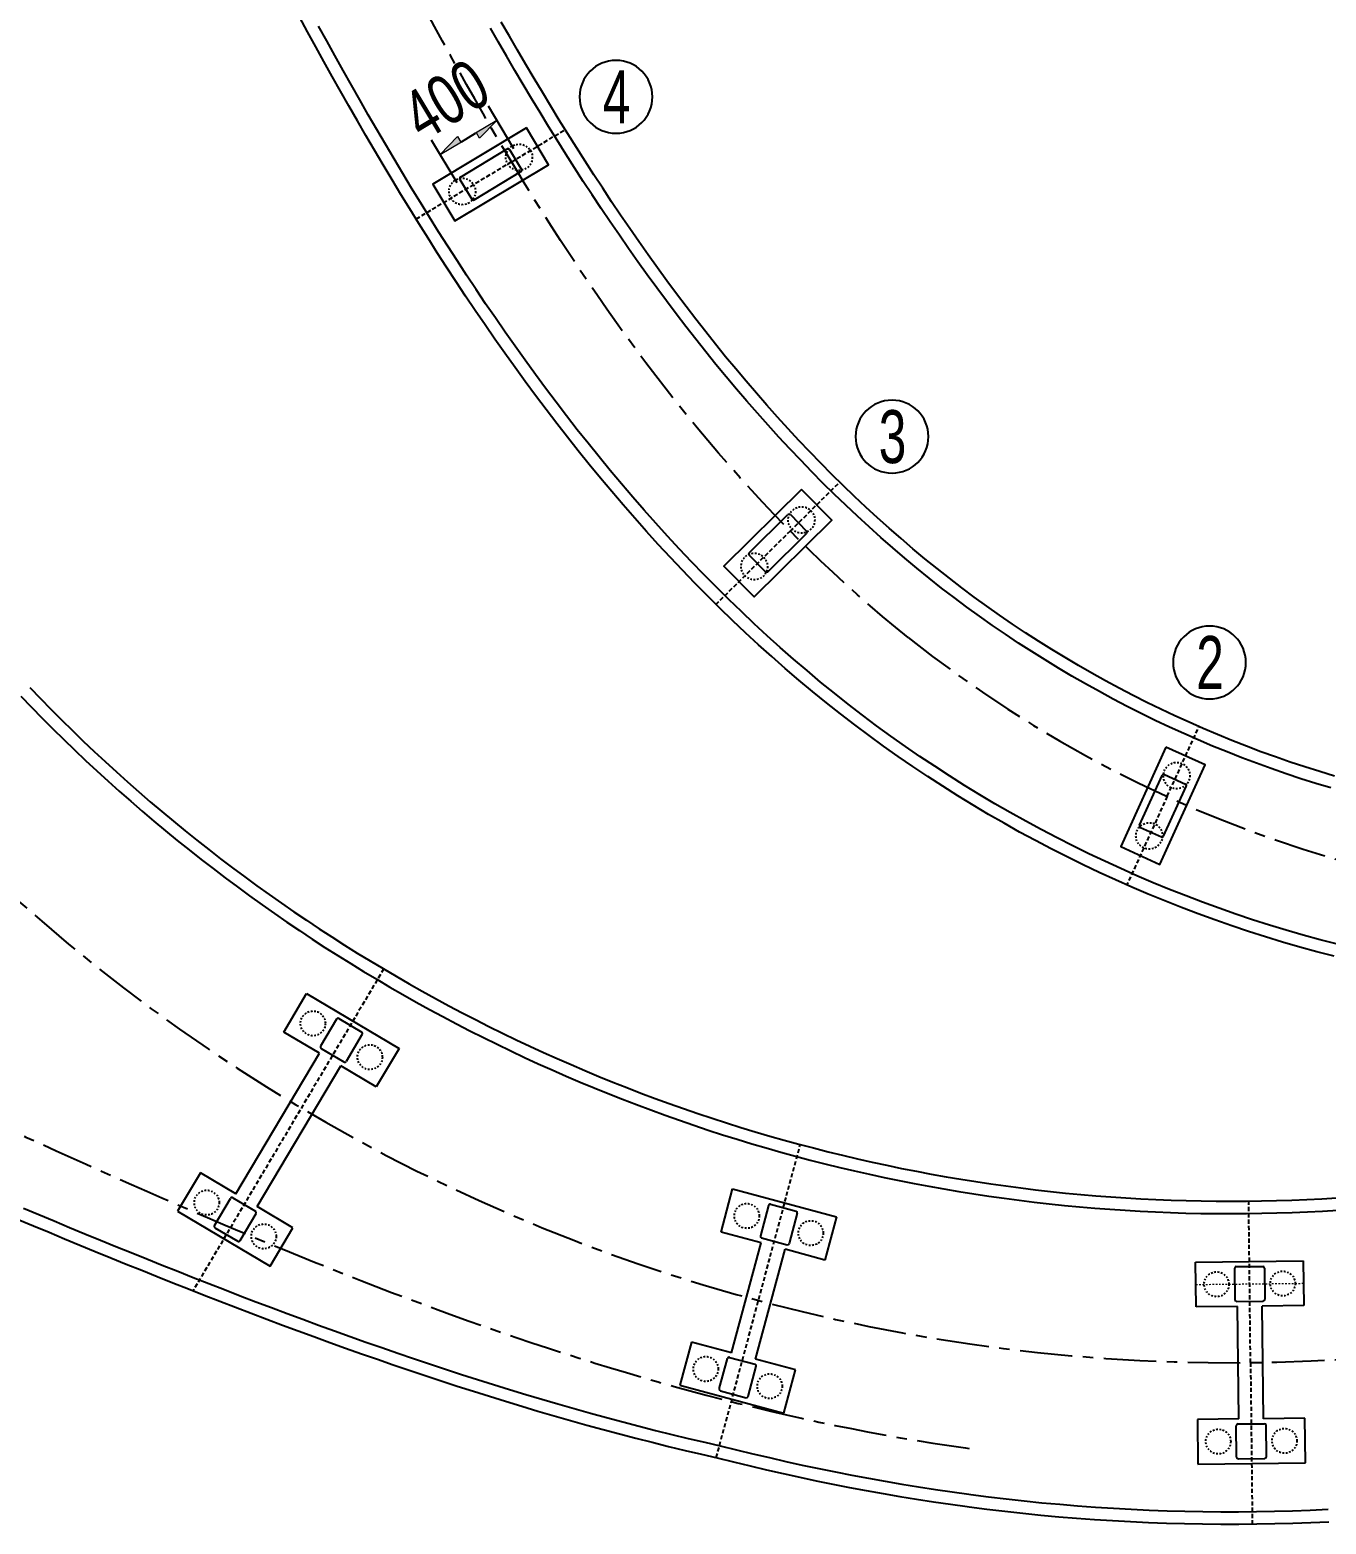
# Model space of a CAD drawing. Header units: millimetres. Extents: x 0 to 987207, y 0 to 5060561.
# Drawn here: x 493727.6 to 493805.9, y 2529606.2 to 2529696.5 of the extents above; entities that cross this region are included whole.
import ezdxf

# ---------------------------------------------------------------- set-up
doc = ezdxf.new("R2010")
doc.units = ezdxf.units.MM
doc.header["$LTSCALE"] = 0.1
for name, pattern in [('CENTER', [50.8, 31.75, -6.35, 6.35, -6.35]), ('CENTER2', [1.125, 0.75, -0.125, 0.125, -0.125]), ('DASHED', [19.05, 12.7, -6.35])]:
    doc.linetypes.add(name, pattern=pattern)
doc.layers.get('0').update_dxf_attribs({"linetype": 'CONTINUOUS'})
doc.layers.get('Defpoints').update_dxf_attribs({"color": 150, "linetype": 'CONTINUOUS'})
for name, color, linetype in [('1', 1, 'CONTINUOUS'), ('TLJ', 180, 'CONTINUOUS'), ('YLJ', 210, 'CONTINUOUS'), ('zhix', 1, 'CENTER'), ('墩柱图(立面)', 7, 'CONTINUOUS'), ('桥梁', 94, 'CONTINUOUS')]:
    doc.layers.add(name, color=color, linetype=linetype)
doc.layers.add('中心线', color=5, linetype='CENTER', lineweight=18)
doc.layers.add('标注', color=1, linetype='CONTINUOUS', lineweight=18)
doc.styles.add('BM_Dim', font='fsdb_e.shx', dxfattribs={"width": 0.75, "bigfont": 'hztxt.shx'})
doc.styles.add('MyFont', font='fsdb_e.shx', dxfattribs={"width": 0.78, "bigfont": 'hztxt.shx'})
doc.dimstyles.new('1-100', dxfattribs={"dimtxt": 3, "dimasz": 1.5, "dimexe": 1, "dimexo": 0.6, "dimgap": 0.1, "dimtad": 1, "dimdec": 0, "dimlfac": 100, "dimdsep": 46, "dimtxsty": 'BM_Dim', "dimblk": 'ARR-1', "dimcen": 0.09, "dimclrd": 256, "dimclre": 256, "dimclrt": 7, "dimadec": 1, "dimazin": 2, "dimtfac": 1, "dimtdec": 0, "dimtmove": 2, "dimatfit": 3, "dimldrblk": 'ARR-1', "dimfxl": 1, "dimtolj": 1, "dimtzin": 0, "dimlwd": 25, "dimarcsym": 1})

# ---------------------------------------------------------------- blocks, each defined once
blk = doc.blocks.new('ARR-1')
at = {"color": 1, "linetype": 'Continuous'}
for p, q in [((0, 0), (-1, 0)), ((0, 0), (-0.966, -0.259)), ((-0.966, -0.259), (-0.966, 0))]:
    blk.add_line(p, q, dxfattribs=at)
for points in [[(-0.966, -0.259), (-0.966, 0), (0, 0)], [(0, 0), (-0.966, 0), (-0.966, -0.259), (0, 0)], [(0, 0), (-0.966, -0.259), (-0.966, 0), (0, 0)], [(0, 0), (-0.966, -0.259), (-0.966, 0), (0, 0)]]:
    blk.add_solid(points, dxfattribs=at)
blk = doc.blocks.new('*D377')
at = {"layer": 'Defpoints', "color": 0}
for p in [(493755.834, 2529691.004), (493757.172, 2529688.776), (493753.743, 2529686.716)]:
    blk.add_point(p, dxfattribs=at)
at = {"layer": '标注', "lineweight": -2}
for p, q in [((493756.863, 2529689.29), (493755.319, 2529691.861)), ((493753.434, 2529687.23), (493751.89, 2529689.802))]:
    blk.add_line(p, q, dxfattribs=at)
at = {"layer": '标注', "lineweight": 25}
blk.add_line((493753.691, 2529689.717), (493754.548, 2529690.232), dxfattribs=at)
at = {"layer": '标注', "lineweight": 25, "xscale": 1.5, "yscale": 1.5, "zscale": 1.5}
for p, rotation in [((493755.834, 2529691.004), 30.99134547717771), ((493752.405, 2529688.944), 210.9913454771777)]:
    blk.add_blockref('ARR-1', p, dxfattribs=dict(at, rotation=rotation))
at = {"layer": '标注', "color": 7, "insert": (493752.755, 2529692.246), "char_height": 3, "attachment_point": 5, "rotation": 30.99135, "style": 'BM_Dim'}
blk.add_mtext('\\A1;400', dxfattribs=at)

msp = doc.modelspace()

# ---------------------------------------------------------------- linework, layer by layer
at = {"layer": '1', "color": 4, "linetype": 'Continuous'}
for p, q in [((493753.6312, 2529687.582), (493756.4601, 2529689.2812)), ((493756.5973, 2529689.2469), (493757.3182, 2529688.0468)), ((493754.4551, 2529686.2104), (493757.284, 2529687.9096)), ((493753.597, 2529687.4447), (493754.3178, 2529686.2446)), ((493771.0682, 2529664.8834), (493773.4157, 2529667.2027)), ((493773.5571, 2529667.2019), (493774.541, 2529666.206)), ((493772.1927, 2529663.7452), (493774.5402, 2529666.0645)), ((493771.0673, 2529664.742), (493772.0513, 2529663.7461)), ((493794.6484, 2529648.4486), (493796.0166, 2529651.4516)), ((493796.1491, 2529651.5011), (493797.423, 2529650.9207)), ((493796.1044, 2529647.7852), (493797.4726, 2529650.7882)), ((493794.6979, 2529648.3161), (493795.9719, 2529647.7357))]:
    msp.add_line(p, q, dxfattribs=at)
at = {"layer": '1', "color": 8, "linetype": 'Continuous'}
for p, q in [((493742.9597, 2529635.9549), (493744.3363, 2529638.2777)), ((493744.3363, 2529638.2777), (493749.928, 2529634.9636)), ((493746.1539, 2529636.7354), (493745.1852, 2529635.1009)), ((493746.2909, 2529636.7704), (493747.6674, 2529635.9547)), ((493745.1103, 2529634.6803), (493742.9597, 2529635.9549)), ((493745.1103, 2529634.6803), (493742.9597, 2529635.9549)), ((493747.7024, 2529635.8177), (493746.7337, 2529634.1832)), ((493740.073, 2529626.1809), (493745.1103, 2529634.6803)), ((493745.2203, 2529634.9639), (493746.5967, 2529634.1481)), ((493749.928, 2529634.9636), (493748.5514, 2529632.6409)), ((493741.3634, 2529625.4161), (493746.4007, 2529633.9155)), ((493748.5514, 2529632.6409), (493746.4007, 2529633.9155)), ((493748.5514, 2529632.6409), (493746.4007, 2529633.9155)), ((493737.9223, 2529627.4556), (493736.5457, 2529625.1328)), ((493740.073, 2529626.1809), (493737.9223, 2529627.4556)), ((493769.3718, 2529623.8707), (493770.0712, 2529626.4785)), ((493770.0712, 2529626.4785), (493776.3493, 2529624.7947)), ((493738.7713, 2529624.2788), (493739.74, 2529625.9133)), ((493739.877, 2529625.9483), (493741.2534, 2529625.1326)), ((493743.514, 2529624.1415), (493741.3634, 2529625.4161)), ((493772.2374, 2529625.4834), (493771.7452, 2529623.6483)), ((493772.3599, 2529625.5541), (493773.9053, 2529625.1396)), ((493736.5457, 2529625.1328), (493742.1374, 2529621.8188)), ((493740.3198, 2529623.3611), (493741.2885, 2529624.9956)), ((493773.9759, 2529625.0171), (493773.4837, 2529623.182)), ((493776.3493, 2529624.7947), (493775.6499, 2529622.1869)), ((493738.8063, 2529624.1418), (493740.1827, 2529623.326)), ((493742.1374, 2529621.8188), (493743.514, 2529624.1415)), ((493771.7865, 2529623.2231), (493769.3718, 2529623.8707)), ((493771.7865, 2529623.2231), (493769.3718, 2529623.8707)), ((493771.8159, 2529623.5258), (493773.3613, 2529623.1113)), ((493770.0068, 2529616.5876), (493771.7865, 2529623.2231)), ((493771.4556, 2529616.199), (493773.2352, 2529622.8345)), ((493775.6499, 2529622.1869), (493773.2352, 2529622.8345)), ((493775.6499, 2529622.1869), (493773.2352, 2529622.8345)), ((493798.0333, 2529622.0609), (493804.5329, 2529622.1333)), ((493798.0634, 2529619.3611), (493798.0333, 2529622.0609)), ((493800.3877, 2529621.6871), (493800.4088, 2529619.7872)), ((493800.4865, 2529621.7882), (493802.0864, 2529621.806)), ((493802.1875, 2529621.7072), (493802.2087, 2529619.8073)), ((493804.5329, 2529622.1333), (493804.563, 2529619.4335)), ((493800.5633, 2529619.3889), (493798.0634, 2529619.3611)), ((493800.5633, 2529619.3889), (493798.0634, 2529619.3611)), ((493800.5099, 2529619.6883), (493802.1098, 2529619.7062)), ((493800.639, 2529612.5893), (493800.5633, 2529619.3889)), ((493804.563, 2529619.4335), (493802.0632, 2529619.4056)), ((493804.563, 2529619.4335), (493802.0632, 2529619.4056)), ((493802.1389, 2529612.6061), (493802.0632, 2529619.4056)), ((493767.5921, 2529617.2352), (493766.8927, 2529614.6274)), ((493770.0068, 2529616.5876), (493767.5921, 2529617.2352)), ((493769.2661, 2529614.405), (493769.7583, 2529616.2401)), ((493769.8808, 2529616.3108), (493771.4261, 2529615.8963)), ((493773.8702, 2529615.5514), (493771.4556, 2529616.199)), ((493771.0046, 2529613.9387), (493771.4968, 2529615.7738)), ((493773.1708, 2529612.9435), (493773.8702, 2529615.5514)), ((493766.8927, 2529614.6274), (493773.1708, 2529612.9435)), ((493769.3368, 2529614.2825), (493770.8821, 2529613.868)), ((493800.639, 2529612.5893), (493798.1392, 2529612.5615)), ((493804.6388, 2529612.6339), (493802.1389, 2529612.6061)), ((493804.6689, 2529609.9341), (493804.6388, 2529612.6339)), ((493798.1392, 2529612.5615), (493798.1693, 2529609.8617)), ((493800.5147, 2529610.2878), (493800.4935, 2529612.1877)), ((493800.5924, 2529612.2888), (493802.1923, 2529612.3066)), ((493802.3146, 2529610.3079), (493802.2934, 2529612.2077)), ((493798.1693, 2529609.8617), (493804.6689, 2529609.9341)), ((493800.6158, 2529610.1889), (493802.2157, 2529610.2068))]:
    msp.add_line(p, q, dxfattribs=at)
at = {"layer": '1', "color": 4, "linetype": 'Continuous'}
for points in [[(493757.6171, 2529690.5594), (493751.9593, 2529687.161), (493753.2981, 2529684.9321), (493758.9559, 2529688.3305), (493757.6171, 2529690.5594)], [(493774.238, 2529668.7181), (493769.543, 2529664.0794), (493771.3704, 2529662.2299), (493776.0654, 2529666.8685), (493774.238, 2529668.7181)], [(493796.2457, 2529653.1604), (493793.5093, 2529647.1544), (493795.8753, 2529646.0764), (493798.6117, 2529652.0824), (493796.2457, 2529653.1604)]]:
    msp.add_lwpolyline(points, dxfattribs=at)
at = {"layer": '1', "color": 1, "linetype": 'DASHED', "ltscale": 0.01}
for centre in [(493757.1721, 2529688.7756), (493753.7431, 2529686.7159), (493774.2269, 2529666.8796), (493771.3815, 2529664.0683), (493796.8897, 2529651.4384), (493795.2313, 2529647.7984)]:
    msp.add_circle(centre, 0.8, dxfattribs=at)
at = {"layer": '1', "color": 8, "linetype": 'DASHED', "ltscale": 0.01}
for centre in [(493744.7233, 2529636.479), (493748.1643, 2529634.4396), (493738.3093, 2529625.6569), (493770.9288, 2529624.8508), (493741.7504, 2529623.6175), (493774.7923, 2529623.8146), (493799.2983, 2529620.7249), (493803.2981, 2529620.7695), (493768.4497, 2529615.6075), (493772.3132, 2529614.5713), (493799.4042, 2529611.2255), (493803.4039, 2529611.2701)]:
    msp.add_circle(centre, 0.75, dxfattribs=at)
at = {"layer": '1', "color": 4, "linetype": 'Continuous'}
for centre, start, end in [((493756.5116, 2529689.1954), 30.991346, 120.991345), ((493753.6827, 2529687.4962), 120.991345, 210.991346), ((493757.2325, 2529687.9953), 300.991345, 30.991346), ((493754.4036, 2529686.2961), 210.991346, 300.991345), ((493773.486, 2529667.1316), 44.653984, 134.653984), ((493774.4699, 2529666.1357), 314.653984, 44.653984), ((493771.1385, 2529664.8123), 134.653984, 224.653984), ((493772.1224, 2529663.8164), 224.653984, 314.653984), ((493796.1076, 2529651.4101), 65.505236, 155.505236), ((493797.3816, 2529650.8297), 335.505236, 65.505236), ((493794.7394, 2529648.4071), 155.505236, 245.505236), ((493796.0134, 2529647.8267), 245.505236, 335.505236)]:
    msp.add_arc(centre, 0.1, start, end, dxfattribs=at)
at = {"layer": '1', "color": 8, "linetype": 'Continuous'}
for centre, start, end in [((493746.24, 2529636.6844), 59.346043, 149.346043), ((493747.6164, 2529635.8687), 329.346043, 59.346043), ((493745.2712, 2529635.0499), 149.346043, 239.346043), ((493746.6477, 2529634.2342), 239.346043, 329.346043), ((493739.826, 2529625.8623), 59.346043, 149.346043), ((493772.334, 2529625.4575), 74.986207, 164.986207), ((493741.2024, 2529625.0466), 329.346043, 59.346043), ((493773.8794, 2529625.043), 344.986207, 74.986207), ((493738.8573, 2529624.2278), 149.346043, 239.346043), ((493771.8418, 2529623.6224), 164.986207, 254.986207), ((493740.2337, 2529623.4121), 239.346043, 329.346043), ((493773.3872, 2529623.2079), 254.986207, 344.986207), ((493800.4877, 2529621.6882), 90.638373, 180.638373), ((493802.0876, 2529621.706), 0.638373, 90.638373), ((493802.1087, 2529619.8062), 270.638373, 0.638373), ((493800.5088, 2529619.7883), 180.638373, 270.638373), ((493769.8549, 2529616.2142), 74.986207, 164.986207), ((493771.4002, 2529615.7997), 344.986207, 74.986207), ((493769.3627, 2529614.3791), 164.986207, 254.986207), ((493770.908, 2529613.9646), 254.986207, 344.986207), ((493800.5935, 2529612.1888), 90.638373, 180.638373), ((493802.1934, 2529612.2066), 0.638373, 90.638373), ((493800.6147, 2529610.2889), 180.638373, 270.638373), ((493802.2146, 2529610.3068), 270.638373, 0.638373)]:
    msp.add_arc(centre, 0.1, start, end, dxfattribs=at)
at = {"layer": 'TLJ', "flags": 128}
for points in [[(493806.4026, 2529640.5287), (493805.3616, 2529640.8014), (493804.3242, 2529641.088), (493803.2904, 2529641.3884), (493802.2606, 2529641.7027), (493801.2348, 2529642.0307), (493800.2133, 2529642.3725), (493799.1963, 2529642.7279), (493798.1839, 2529643.0969), (493797.1764, 2529643.4794), (493796.1738, 2529643.8754), (493795.1765, 2529644.2848), (493794.1845, 2529644.7076), (493793.198, 2529645.1437), (493792.2173, 2529645.5929), (493791.2424, 2529646.0553), (493790.2737, 2529646.5307), (493789.3112, 2529647.0191), (493788.3551, 2529647.5203), (493787.4056, 2529648.0344), (493786.4628, 2529648.5612), (493785.527, 2529649.1006), (493784.5983, 2529649.6525), (493783.6769, 2529650.2169), (493782.7629, 2529650.7936), (493781.8566, 2529651.3826), (493780.9579, 2529651.9837), (493780.0673, 2529652.5969), (493779.1847, 2529653.222), (493778.3103, 2529653.8589), (493777.4444, 2529654.5075), (493776.5871, 2529655.1678), (493775.7392, 2529655.8388), (493774.901, 2529656.5202), (493774.0724, 2529657.2117), (493773.2534, 2529657.9128), (493772.444, 2529658.6234), (493771.6442, 2529659.3431), (493770.854, 2529660.0716), (493770.0731, 2529660.8087), (493769.3018, 2529661.5541), (493768.5397, 2529662.3074), (493767.787, 2529663.0684), (493767.0434, 2529663.8368), (493766.309, 2529664.6125), (493765.5836, 2529665.395), (493764.8672, 2529666.1842), (493764.1596, 2529666.9798), (493763.4608, 2529667.7815), (493762.7706, 2529668.5892), (493762.0889, 2529669.4025), (493761.4156, 2529670.2213), (493760.7507, 2529671.0454), (493760.0938, 2529671.8744), (493759.445, 2529672.7082), (493758.8041, 2529673.5466), (493758.1709, 2529674.3894), (493757.5454, 2529675.2363), (493756.9273, 2529676.0871), (493756.3165, 2529676.9418), (493755.7129, 2529677.8), (493755.1163, 2529678.6616), (493754.5266, 2529679.5264), (493753.9436, 2529680.3943), (493753.3671, 2529681.265), (493752.797, 2529682.1384), (493752.2331, 2529683.0143), (493751.6753, 2529683.8925), (493751.1233, 2529684.773), (493750.5771, 2529685.6555), (493750.0363, 2529686.5399), (493749.501, 2529687.426), (493748.9708, 2529688.3137), (493748.4456, 2529689.2029), (493747.9253, 2529690.0934), (493747.4096, 2529690.9851), (493746.8984, 2529691.8778), (493746.3915, 2529692.7714), (493745.8887, 2529693.6658), (493745.3899, 2529694.5609), (493744.8948, 2529695.4565), (493744.4032, 2529696.3525), (493743.9151, 2529697.2489)], [(493806.4279, 2529651.4087), (493805.5314, 2529651.6802), (493804.6384, 2529651.9638), (493803.7491, 2529652.2592), (493802.8635, 2529652.5666), (493801.982, 2529652.8859), (493801.1046, 2529653.2169), (493800.2316, 2529653.5597), (493799.363, 2529653.9141), (493798.499, 2529654.2802), (493797.6398, 2529654.6579), (493796.7855, 2529655.0471), (493795.9363, 2529655.4477), (493795.0924, 2529655.8597), (493794.2538, 2529656.283), (493793.4208, 2529656.7175), (493792.5935, 2529657.1632), (493791.772, 2529657.62), (493790.9565, 2529658.0879), (493790.1471, 2529658.5666), (493789.3441, 2529659.0562), (493788.5474, 2529659.5566), (493787.7574, 2529660.0677), (493786.974, 2529660.5893), (493786.1976, 2529661.1215), (493785.4281, 2529661.6641), (493784.6658, 2529662.217), (493783.9107, 2529662.7802), (493783.163, 2529663.3536), (493782.4224, 2529663.9373), (493781.6886, 2529664.5314), (493780.9617, 2529665.1355), (493780.2417, 2529665.7495), (493779.5286, 2529666.3732), (493778.8224, 2529667.0063), (493778.1232, 2529667.6485), (493777.4308, 2529668.2997), (493776.7454, 2529668.9596), (493776.0668, 2529669.6281), (493775.395, 2529670.3049), (493774.7301, 2529670.9898), (493774.0719, 2529671.6826), (493773.4205, 2529672.3831), (493772.7757, 2529673.0911), (493772.1376, 2529673.8064), (493771.506, 2529674.5288), (493770.8808, 2529675.2581), (493770.2621, 2529675.9941), (493769.6497, 2529676.7367), (493769.0436, 2529677.4856), (493768.4437, 2529678.2407), (493767.8498, 2529679.0018), (493767.2619, 2529679.7687), (493766.68, 2529680.5413), (493766.1038, 2529681.3193), (493765.5332, 2529682.1027), (493764.9683, 2529682.8913), (493764.4088, 2529683.6848), (493763.8547, 2529684.4832), (493763.3058, 2529685.2863), (493762.762, 2529686.0939), (493762.2232, 2529686.9059), (493761.6892, 2529687.7222), (493761.1599, 2529688.5426), (493760.6352, 2529689.3669), (493760.115, 2529690.1951), (493759.5991, 2529691.027), (493759.0873, 2529691.8625), (493758.5796, 2529692.7014), (493758.0757, 2529693.5436), (493757.5755, 2529694.389), (493757.079, 2529695.2374), (493756.5858, 2529696.0888), (493756.0959, 2529696.943)]]:
    msp.add_lwpolyline(points, dxfattribs=at)
at = {"layer": 'TLJ', "color": 8, "flags": 128}
for points in [[(493727.6262, 2529656.7526), (493728.2586, 2529656.0964), (493728.897, 2529655.446), (493729.5412, 2529654.8014), (493730.1913, 2529654.1626), (493730.8472, 2529653.5298), (493731.5088, 2529652.903), (493732.176, 2529652.2823), (493732.8489, 2529651.6676), (493733.5273, 2529651.0591), (493734.2113, 2529650.4568), (493734.9007, 2529649.8607), (493735.5954, 2529649.2709), (493736.2955, 2529648.6874), (493737.0009, 2529648.1103), (493737.7115, 2529647.5397), (493738.4273, 2529646.9756), (493739.1481, 2529646.4179), (493739.874, 2529645.8669), (493740.6049, 2529645.3225), (493741.3407, 2529644.7847), (493742.0814, 2529644.2537), (493742.8268, 2529643.7294), (493743.577, 2529643.2119), (493744.3319, 2529642.7012), (493745.0913, 2529642.1975), (493745.8554, 2529641.7006), (493746.6239, 2529641.2108), (493747.3968, 2529640.7279), (493748.1741, 2529640.2521), (493748.9557, 2529639.7833), (493749.7415, 2529639.3217), (493750.5314, 2529638.8673), (493751.3255, 2529638.42), (493752.1236, 2529637.98), (493752.9257, 2529637.5473), (493753.7316, 2529637.1218), (493754.5414, 2529636.7037), (493755.355, 2529636.293), (493756.1723, 2529635.8898), (493756.9932, 2529635.4939), (493757.8177, 2529635.1055), (493758.6456, 2529634.7247), (493759.477, 2529634.3514), (493760.3118, 2529633.9856), (493761.1498, 2529633.6275), (493761.9911, 2529633.277), (493762.8355, 2529632.9341), (493763.683, 2529632.599), (493764.5335, 2529632.2716), (493765.387, 2529631.9519), (493766.2433, 2529631.64), (493767.1024, 2529631.3358), (493767.9643, 2529631.0395), (493768.8288, 2529630.7511), (493769.6959, 2529630.4705), (493770.5655, 2529630.1978), (493771.4375, 2529629.9331), (493772.3119, 2529629.6762), (493773.1887, 2529629.4274), (493774.0676, 2529629.1865), (493774.9487, 2529628.9536), (493775.8319, 2529628.7287), (493776.7171, 2529628.5119), (493777.6042, 2529628.3031), (493778.4932, 2529628.1024), (493779.384, 2529627.9098), (493780.2765, 2529627.7253), (493781.1706, 2529627.5489), (493782.0663, 2529627.3807), (493782.9635, 2529627.2206), (493783.8621, 2529627.0687), (493784.762, 2529626.9249), (493785.6633, 2529626.7893), (493786.5657, 2529626.662), (493787.4692, 2529626.5428), (493788.3738, 2529626.4318), (493789.2793, 2529626.3291), (493790.1858, 2529626.2346), (493791.0931, 2529626.1484), (493792.0011, 2529626.0704), (493792.9098, 2529626.0007), (493793.8191, 2529625.9392), (493794.7289, 2529625.886), (493795.6391, 2529625.8411), (493796.5497, 2529625.8045), (493797.4607, 2529625.7761), (493798.3718, 2529625.756), (493799.2831, 2529625.7442), (493800.1944, 2529625.7407), (493801.1058, 2529625.7455), (493802.0171, 2529625.7585), (493802.9282, 2529625.7798), (493803.839, 2529625.8095), (493804.7496, 2529625.8474), (493805.6598, 2529625.8935), (493806.5695, 2529625.948)], [(493726.9243, 2529624.641), (493727.8531, 2529624.2522), (493728.7828, 2529623.8645), (493729.7137, 2529623.478), (493730.6457, 2529623.0928), (493731.5789, 2529622.7092), (493732.5133, 2529622.3271), (493733.4489, 2529621.9468), (493734.3859, 2529621.5683), (493735.3241, 2529621.1917), (493736.2637, 2529620.8172), (493737.2047, 2529620.445), (493738.1471, 2529620.0751), (493739.0909, 2529619.7076), (493740.0363, 2529619.3427), (493740.9831, 2529618.9805), (493741.9316, 2529618.6211), (493742.8816, 2529618.2647), (493743.8332, 2529617.9114), (493744.7864, 2529617.5613), (493745.7413, 2529617.2145), (493746.6979, 2529616.8712), (493747.6562, 2529616.5315), (493748.6163, 2529616.1955), (493749.5781, 2529615.8633), (493750.5416, 2529615.5352), (493751.507, 2529615.2111), (493752.4741, 2529614.8913), (493753.4431, 2529614.5759), (493754.4138, 2529614.265), (493755.3865, 2529613.9587), (493756.3609, 2529613.6572), (493757.3373, 2529613.3606), (493758.3154, 2529613.069), (493759.2955, 2529612.7826), (493760.2774, 2529612.5015), (493761.2611, 2529612.2259), (493762.2468, 2529611.9559), (493763.2342, 2529611.6915), (493764.2235, 2529611.433), (493765.2147, 2529611.1806), (493766.2077, 2529610.9342), (493767.2024, 2529610.6941), (493768.199, 2529610.4604), (493769.1334, 2529610.2476)], [(493769.1334, 2529610.2476), (493770.1267, 2529609.9997), (493771.1221, 2529609.7585), (493772.1196, 2529609.5242), (493773.1192, 2529609.2968), (493774.1208, 2529609.0766), (493775.1244, 2529608.8637), (493776.13, 2529608.6582), (493777.1376, 2529608.4603), (493778.1471, 2529608.2701), (493779.1584, 2529608.0877), (493780.1716, 2529607.9134), (493781.1867, 2529607.7471), (493782.2035, 2529607.5892), (493783.2219, 2529607.4397), (493784.2421, 2529607.2987), (493784.3544, 2529607.2837)], [(493784.3543, 2529607.2838), (493785.434, 2529607.1453), (493786.515, 2529607.0166), (493787.5972, 2529606.8978), (493788.6803, 2529606.7889), (493789.7645, 2529606.6897), (493790.8494, 2529606.6005), (493791.9352, 2529606.5211), (493793.0216, 2529606.4516), (493794.1086, 2529606.3919), (493795.1961, 2529606.3422), (493796.284, 2529606.3023), (493797.3722, 2529606.2723), (493798.4606, 2529606.2522), (493799.5492, 2529606.242), (493800.6378, 2529606.2418), (493801.7264, 2529606.2514), (493802.8149, 2529606.2709), (493803.9031, 2529606.3003), (493804.9911, 2529606.3395), (493806.0786, 2529606.3887)]]:
    msp.add_lwpolyline(points, dxfattribs=at)
at = {"layer": 'YLJ', "color": 210, "flags": 128}
for points in [[(493806.598, 2529641.2528), (493805.5666, 2529641.5228), (493804.5387, 2529641.8066), (493803.5145, 2529642.1041), (493802.4942, 2529642.4154), (493801.4779, 2529642.7402), (493800.4659, 2529643.0787), (493799.4583, 2529643.4306), (493798.4552, 2529643.7961), (493797.457, 2529644.1749), (493796.4637, 2529644.5672), (493795.4755, 2529644.9727), (493794.4927, 2529645.3914), (493793.5153, 2529645.8233), (493792.5436, 2529646.2682), (493791.5777, 2529646.7262), (493790.6179, 2529647.197), (493789.6642, 2529647.6808), (493788.7169, 2529648.1773), (493787.7761, 2529648.6865), (493786.8421, 2529649.2082), (493785.9149, 2529649.7425), (493784.9947, 2529650.2892), (493784.0817, 2529650.8483), (493783.1761, 2529651.4195), (493782.278, 2529652.003), (493781.3877, 2529652.5984), (493780.5051, 2529653.2058), (493779.6306, 2529653.825), (493778.7643, 2529654.4559), (493777.9063, 2529655.0984), (493777.0568, 2529655.7525), (493776.2166, 2529656.4173), (493775.3858, 2529657.0925), (493774.5645, 2529657.7777), (493773.7526, 2529658.4726), (493772.9501, 2529659.177), (493772.157, 2529659.8905), (493771.3732, 2529660.6128), (493770.5987, 2529661.3438), (493769.8334, 2529662.083), (493769.0774, 2529662.8303), (493768.3304, 2529663.5853), (493767.5925, 2529664.3478), (493766.8635, 2529665.1175), (493766.1434, 2529665.8941), (493765.4321, 2529666.6775), (493764.7295, 2529667.4674), (493764.0355, 2529668.2635), (493763.3499, 2529669.0655), (493762.6727, 2529669.8734), (493762.0038, 2529670.6867), (493761.343, 2529671.5054), (493760.6902, 2529672.3291), (493760.0453, 2529673.1578), (493759.4082, 2529673.991), (493758.7787, 2529674.8288), (493758.1567, 2529675.6708), (493757.542, 2529676.5168), (493756.9345, 2529677.3667), (493756.334, 2529678.2203), (493755.7405, 2529679.0774), (493755.1537, 2529679.9378), (493754.5735, 2529680.8014), (493753.9997, 2529681.6679), (493753.4322, 2529682.5372), (493752.8708, 2529683.4091), (493752.3153, 2529684.2836), (493751.7656, 2529685.1603), (493751.2215, 2529686.0392), (493750.6828, 2529686.9201), (493750.1495, 2529687.8028), (493749.6212, 2529688.6873), (493749.0978, 2529689.5733), (493748.5791, 2529690.4608), (493748.0651, 2529691.3496), (493747.5554, 2529692.2396), (493747.0499, 2529693.1306), (493746.5485, 2529694.0225), (493746.0509, 2529694.9152), (493745.557, 2529695.8086), (493745.0666, 2529696.7025)], [(493806.2038, 2529650.6929), (493805.2978, 2529650.9675), (493804.3953, 2529651.2543), (493803.4965, 2529651.553), (493802.6016, 2529651.8639), (493801.7107, 2529652.1866), (493800.8241, 2529652.5214), (493799.9417, 2529652.8679), (493799.0639, 2529653.2263), (493798.1908, 2529653.5965), (493797.3225, 2529653.9783), (493796.4592, 2529654.3718), (493795.601, 2529654.7768), (493794.7482, 2529655.1933), (493793.9008, 2529655.6213), (493793.0589, 2529656.0606), (493792.2229, 2529656.5112), (493791.3927, 2529656.973), (493790.5687, 2529657.4459), (493789.7508, 2529657.9299), (493788.9393, 2529658.4248), (493788.1343, 2529658.9307), (493787.3359, 2529659.4473), (493786.5443, 2529659.9746), (493785.7597, 2529660.5126), (493784.9821, 2529661.0611), (493784.2118, 2529661.62), (493783.4488, 2529662.1893), (493782.6933, 2529662.7689), (493781.945, 2529663.3588), (493781.2038, 2529663.9591), (493780.4696, 2529664.5695), (493779.7425, 2529665.1898), (493779.0225, 2529665.8196), (493778.3097, 2529666.4589), (493777.6039, 2529667.1073), (493776.9053, 2529667.7646), (493776.2137, 2529668.4307), (493775.5291, 2529669.1052), (493774.8516, 2529669.788), (493774.1811, 2529670.4789), (493773.5174, 2529671.1776), (493772.8607, 2529671.884), (493772.2108, 2529672.5977), (493771.5677, 2529673.3188), (493770.9313, 2529674.0468), (493770.3015, 2529674.7817), (493769.6783, 2529675.5233), (493769.0616, 2529676.2713), (493768.4513, 2529677.0256), (493767.8473, 2529677.786), (493767.2495, 2529678.5523), (493766.6578, 2529679.3243), (493766.0722, 2529680.1019), (493765.4924, 2529680.8848), (493764.9185, 2529681.673), (493764.3503, 2529682.4663), (493763.7877, 2529683.2645), (493763.2305, 2529684.0674), (493762.6787, 2529684.8749), (493762.1321, 2529685.6868), (493761.5906, 2529686.503), (493761.054, 2529687.3234), (493760.5223, 2529688.1477), (493759.9952, 2529688.9759), (493759.4727, 2529689.8078), (493758.9546, 2529690.6433), (493758.4408, 2529691.4823), (493757.9311, 2529692.3246), (493757.4253, 2529693.17), (493756.9234, 2529694.0185), (493756.4251, 2529694.87), (493755.9304, 2529695.7242), (493755.4389, 2529696.5812)]]:
    msp.add_lwpolyline(points, dxfattribs=at)
at = {"layer": 'YLJ', "color": 8, "flags": 128}
for points in [[(493727.0838, 2529656.2346), (493727.721, 2529655.5735), (493728.3641, 2529654.9182), (493729.0132, 2529654.2688), (493729.6681, 2529653.6253), (493730.3289, 2529652.9877), (493730.9954, 2529652.3563), (493731.6677, 2529651.7309), (493732.3456, 2529651.1116), (493733.0291, 2529650.4985), (493733.7181, 2529649.8917), (493734.4127, 2529649.2911), (493735.1127, 2529648.6969), (493735.818, 2529648.1091), (493736.5287, 2529647.5277), (493737.2446, 2529646.9528), (493737.9657, 2529646.3844), (493738.692, 2529645.8226), (493739.4233, 2529645.2675), (493740.1596, 2529644.719), (493740.9009, 2529644.1772), (493741.6471, 2529643.6422), (493742.3982, 2529643.114), (493743.154, 2529642.5926), (493743.9145, 2529642.0781), (493744.6796, 2529641.5706), (493745.4494, 2529641.07), (493746.2236, 2529640.5765), (493747.0023, 2529640.09), (493747.7854, 2529639.6106), (493748.5728, 2529639.1384), (493749.3645, 2529638.6733), (493750.1604, 2529638.2155), (493750.9604, 2529637.7649), (493751.7645, 2529637.3216), (493752.5726, 2529636.8856), (493753.3846, 2529636.457), (493754.2004, 2529636.0358), (493755.0201, 2529635.622), (493755.8435, 2529635.2157), (493756.6705, 2529634.8169), (493757.5011, 2529634.4256), (493758.3353, 2529634.0419), (493759.1729, 2529633.6658), (493760.0139, 2529633.2973), (493760.8582, 2529632.9365), (493761.7058, 2529632.5834), (493762.5565, 2529632.238), (493763.4104, 2529631.9003), (493764.2672, 2529631.5704), (493765.1271, 2529631.2483), (493765.9898, 2529630.9341), (493766.8553, 2529630.6277), (493767.7236, 2529630.3292), (493768.5946, 2529630.0386), (493769.4682, 2529629.7559), (493770.3443, 2529629.4812), (493771.2229, 2529629.2144), (493772.1039, 2529628.9557), (493772.9871, 2529628.705), (493773.8727, 2529628.4623), (493774.7604, 2529628.2276), (493775.6502, 2529628.0011), (493776.542, 2529627.7826), (493777.4357, 2529627.5723), (493778.3314, 2529627.3701), (493779.2288, 2529627.1761), (493780.128, 2529626.9902), (493781.0288, 2529626.8125), (493781.9312, 2529626.643), (493782.8351, 2529626.4817), (493783.7404, 2529626.3286), (493784.6471, 2529626.1838), (493785.5551, 2529626.0472), (493786.4642, 2529625.9188), (493787.3745, 2529625.7988), (493788.2859, 2529625.687), (493789.1982, 2529625.5835), (493790.1114, 2529625.4883), (493791.0255, 2529625.4015), (493791.9403, 2529625.3229), (493792.8558, 2529625.2526), (493793.7719, 2529625.1907), (493794.6885, 2529625.1371), (493795.6056, 2529625.0919), (493796.523, 2529625.0549), (493797.4407, 2529625.0263), (493798.3587, 2529625.0061), (493799.2768, 2529624.9942), (493800.195, 2529624.9907), (493801.1131, 2529624.9955), (493802.0312, 2529625.0086), (493802.9491, 2529625.0301), (493803.8668, 2529625.06), (493804.7842, 2529625.0982), (493805.7012, 2529625.1447), (493806.6177, 2529625.1995)], [(493727.2334, 2529625.3243), (493728.1612, 2529624.9359), (493729.09, 2529624.5487), (493730.0198, 2529624.1627), (493730.9506, 2529623.7781), (493731.8825, 2529623.395), (493732.8155, 2529623.0135), (493733.7497, 2529622.6338), (493734.685, 2529622.256), (493735.6217, 2529621.8802), (493736.5595, 2529621.5064), (493737.4987, 2529621.1349), (493738.4392, 2529620.7658), (493739.3811, 2529620.3992), (493740.3244, 2529620.0351), (493741.2691, 2529619.6738), (493742.2153, 2529619.3154), (493743.163, 2529618.9599), (493744.1122, 2529618.6076), (493745.0629, 2529618.2585), (493746.0152, 2529617.9127), (493746.9692, 2529617.5704), (493747.9247, 2529617.2318), (493748.8819, 2529616.8969), (493749.8407, 2529616.5658), (493750.8012, 2529616.2388), (493751.7634, 2529615.9159), (493752.7273, 2529615.5973), (493753.6929, 2529615.283), (493754.6603, 2529614.9733), (493755.6294, 2529614.6682), (493756.6003, 2529614.368), (493757.5729, 2529614.0726), (493758.5473, 2529613.7823), (493759.5234, 2529613.4971), (493760.5013, 2529613.2173), (493761.481, 2529612.9429), (493762.4625, 2529612.6742), (493763.4457, 2529612.4111), (493764.4306, 2529612.1539), (493765.4173, 2529611.9027), (493766.4057, 2529611.6576), (493767.3958, 2529611.4187), (493768.3876, 2529611.1863), (493769.3175, 2529610.9747)], [(493769.3175, 2529610.9747), (493770.3058, 2529610.728), (493771.2962, 2529610.488), (493772.2886, 2529610.2549), (493773.2829, 2529610.0287), (493774.2791, 2529609.8097), (493775.2773, 2529609.598), (493776.2774, 2529609.3936), (493777.2793, 2529609.1968), (493778.2831, 2529609.0077), (493779.2886, 2529608.8264), (493780.2959, 2529608.653), (493781.3049, 2529608.4878), (493782.3155, 2529608.3308), (493783.3278, 2529608.1822), (493784.3416, 2529608.0421), (493784.4532, 2529608.0272)], [(493784.453, 2529608.0272), (493785.5261, 2529607.8896), (493786.6003, 2529607.7618), (493787.6756, 2529607.6437), (493788.752, 2529607.5354), (493789.8293, 2529607.4369), (493790.9075, 2529607.3482), (493791.9865, 2529607.2693), (493793.0661, 2529607.2002), (493794.1462, 2529607.141), (493795.2269, 2529607.0915), (493796.308, 2529607.0519), (493797.3894, 2529607.0221), (493798.4711, 2529607.0022), (493799.5528, 2529606.992), (493800.6346, 2529606.9917), (493801.7164, 2529607.0013), (493802.7981, 2529607.0207), (493803.8795, 2529607.0499), (493804.9606, 2529607.0889), (493806.0413, 2529607.1378)]]:
    msp.add_lwpolyline(points, dxfattribs=at)
at = {"layer": 'zhix', "flags": 128}
msp.add_lwpolyline([(493780.6778, 2529659.7838), (493779.8999, 2529660.4122), (493779.1303, 2529661.0507), (493778.369, 2529661.6991), (493777.616, 2529662.3571), (493776.8714, 2529663.0245), (493776.1349, 2529663.701), (493775.4068, 2529664.3864), (493774.6868, 2529665.0805), (493773.975, 2529665.7829), (493773.2714, 2529666.4934), (493772.5758, 2529667.2118), (493771.8882, 2529667.9379), (493771.2086, 2529668.6714), (493770.5368, 2529669.4122), (493769.8728, 2529670.16), (493769.2166, 2529670.9145), (493768.5679, 2529671.6756), (493767.9269, 2529672.4431), (493767.2932, 2529673.2167), (493766.6669, 2529673.9963), (493766.0479, 2529674.7816), (493765.4359, 2529675.5725), (493764.831, 2529676.3688), (493764.233, 2529677.1703), (493763.6418, 2529677.9768), (493763.0572, 2529678.7881), (493762.4792, 2529679.6041), (493761.9075, 2529680.4246), (493761.3422, 2529681.2495), (493760.7829, 2529682.0785), (493760.2297, 2529682.9115), (493759.6823, 2529683.7484), (493759.1406, 2529684.5889), (493758.6045, 2529685.4331), (493758.0737, 2529686.2806), (493757.5483, 2529687.1314), (493757.0279, 2529687.9854), (493756.5125, 2529688.8423), (493756.0019, 2529689.7021), (493755.4959, 2529690.5646), (493754.9943, 2529691.4298), (493754.4971, 2529692.2974), (493754.004, 2529693.1674), (493753.5149, 2529694.0396), (493753.0296, 2529694.9139), (493752.5479, 2529695.7902), (493752.0696, 2529696.6685), (493751.5947, 2529697.5485), (493751.1229, 2529698.4302), (493750.654, 2529699.3134), (493750.1879, 2529700.1982), (493749.7244, 2529701.0843), (493749.2632, 2529701.9716), (493748.8044, 2529702.8601), (493748.3475, 2529703.7497), (493747.8926, 2529704.6402), (493747.4393, 2529705.5316), (493746.9876, 2529706.4237), (493746.5372, 2529707.3165), (493746.088, 2529708.2099), (493745.6397, 2529709.1038), (493745.1922, 2529709.9981), (493744.7454, 2529710.8927), (493744.2989, 2529711.7876), (493743.8527, 2529712.6825), (493743.704, 2529712.9808)], dxfattribs=at)
at = {"layer": 'zhix', "color": 8, "flags": 128}
msp.add_lwpolyline([(493719.2046, 2529633.3696), (493720.1128, 2529632.9512), (493721.0211, 2529632.5328), (493721.9295, 2529632.1147), (493722.8381, 2529631.6969), (493723.7468, 2529631.2796), (493724.6558, 2529630.8628), (493725.5651, 2529630.4467), (493726.4748, 2529630.0314), (493727.3849, 2529629.617), (493728.2954, 2529629.2036), (493729.2065, 2529628.7913), (493730.1181, 2529628.3802), (493731.0303, 2529627.9705), (493731.9432, 2529627.5623), (493732.8568, 2529627.1557), (493733.7711, 2529626.7507), (493734.6863, 2529626.3475), (493735.6022, 2529625.9463), (493736.5191, 2529625.5471), (493737.4369, 2529625.1501), (493738.3557, 2529624.7553), (493739.2755, 2529624.3629), (493740.1964, 2529623.973), (493741.1183, 2529623.5857), (493742.0414, 2529623.2012), (493742.9657, 2529622.8195), (493743.8912, 2529622.4408), (493744.818, 2529622.0652), (493745.746, 2529621.6927), (493746.6754, 2529621.3236), (493747.6062, 2529620.958), (493748.5383, 2529620.5959), (493749.4719, 2529620.2375), (493750.4069, 2529619.8829), (493751.3434, 2529619.5322), (493752.2814, 2529619.1856), (493753.2209, 2529618.8431), (493754.162, 2529618.5049), (493755.1047, 2529618.1712), (493756.049, 2529617.842), (493756.9948, 2529617.5175), (493757.9423, 2529617.1977), (493758.8915, 2529616.8829), (493759.8423, 2529616.5731), (493760.7948, 2529616.2685), (493761.7489, 2529615.9692), (493762.7048, 2529615.6753), (493763.6623, 2529615.387), (493764.6215, 2529615.1044), (493765.5824, 2529614.8275), (493766.545, 2529614.5566), (493767.5093, 2529614.2917), (493768.4753, 2529614.0331), (493769.4429, 2529613.7808), (493770.4122, 2529613.5349), (493771.3832, 2529613.2956), (493772.3557, 2529613.0631), (493773.3299, 2529612.8373), (493774.3057, 2529612.6186), (493775.2831, 2529612.407), (493776.262, 2529612.2026), (493777.2424, 2529612.0056), (493778.2242, 2529611.8161), (493779.2076, 2529611.6343), (493780.1923, 2529611.4602), (493781.1784, 2529611.2941), (493782.1658, 2529611.136), (493783.1545, 2529610.986), (493784.1444, 2529610.8444), (493784.8157, 2529610.7532)], dxfattribs=at)
at = {"layer": 'zhix'}
msp.add_arc((493827.4165, 2529718.4396), 75, 231.451102, 318.569238, dxfattribs=at)
at = {"layer": 'zhix', "color": 8}
msp.add_arc((493800.1255, 2529725.9907), 110, 223.681877, 293.429037, dxfattribs=at)
at = {"layer": '中心线', "color": 8, "linetype": 'CENTER2', "ltscale": 0.1}
msp.add_line((493798.0484, 2529620.711), (493804.548, 2529620.7834), dxfattribs=at)
at = {"layer": '墩柱图(立面)', "color": 1, "linetype": 'Continuous'}
for centre, start, end in [((493763.0269, 2529692.4263), 90, 270), ((493763.0269, 2529692.4263), 270, 90), ((493779.6976, 2529671.9093), 90, 270), ((493779.6976, 2529671.9093), 270, 90), ((493798.876, 2529658.2699), 90, 270), ((493798.876, 2529658.2699), 270, 90)]:
    msp.add_arc(centre, 2.2, start, end, dxfattribs=at)
at = {"layer": '桥梁', "linetype": 'DASHED', "ltscale": 0.2}
for p, q in [((493756.7164, 2529688.5019), (493759.9572, 2529690.4485)), ((493756.7164, 2529688.5019), (493750.9561, 2529685.0419)), ((493773.5496, 2529666.2105), (493776.5377, 2529669.1626)), ((493773.5496, 2529666.2105), (493769.0683, 2529661.783)), ((493796.3207, 2529650.1896), (493798.2364, 2529654.3942)), ((493796.3207, 2529650.1896), (493793.883, 2529644.8392))]:
    msp.add_line(p, q, dxfattribs=at)
at = {"layer": '桥梁', "color": 8, "linetype": 'DASHED', "ltscale": 0.2}
for p, q in [((493748.9934, 2529639.7612), (493737.481, 2529620.3365)), ((493769.0858, 2529610.2584), (493774.1561, 2529629.1631)), ((493801.3511, 2529615.9975), (493801.2425, 2529625.7469)), ((493801.3511, 2529615.9975), (493801.4597, 2529606.2481))]:
    msp.add_line(p, q, dxfattribs=at)

# ---------------------------------------------------------------- texts
at = {"layer": '墩柱图(立面)', "color": 7, "linetype": 'Continuous', "style": 'MyFont', "width": 0.7}
for s, p in [('4', (493762.2272, 2529690.8263)), ('3', (493778.8979, 2529670.3093)), ('2', (493798.0763, 2529656.6699))]:
    msp.add_text(s, height=3.2, dxfattribs=at).set_placement(p)

# ---------------------------------------------------------------- dimensions: what is measured, and where the dimension line sits
at = {"layer": '标注', "color": 2}
dim = msp.add_aligned_dim(p1=(493753.7431, 2529686.7159), p2=(493757.1721, 2529688.7756), distance=2.5994, dimstyle='1-100', dxfattribs=at)
dim.commit()
dim.dimension.update_dxf_attribs({"geometry": '*D377', "text_midpoint": (493752.7546, 2529692.2458)})

doc.saveas('drawing.dxf')
